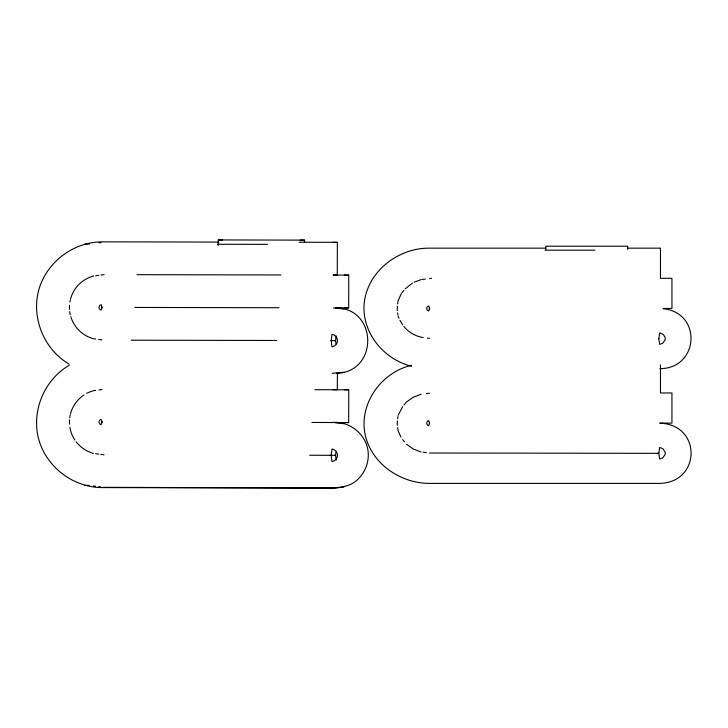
<?xml version="1.0" encoding="UTF-8"?>
<svg xmlns="http://www.w3.org/2000/svg" width="728" height="728" viewBox="0 0 728 728"><rect width="100%" height="100%" fill="white"/><g stroke="black" fill="none" stroke-linecap="round" stroke-linejoin="round"><path stroke-width="1.09" d="M218.245 245.391L218.254 239.931L304.568 240.131L304.559 242.315M337.428 373.391L337.282 389.771L332.978 389.735M331.204 340.659L331.968 334.289A6.352 6.352 0 0 1 331.941 346.883L331.185 340.522M336.518 373.318C378.742 372.117 377.796 307.944 335.581 307.862L348.685 307.88L348.748 275.12L344.444 275.084M311.957 422.458L348.685 422.559L348.748 389.799L344.444 389.762M336.218 335.926L335.508 340.695L331.031 340.613M336.017 452.006L335.508 455.373L331.031 455.291M397.315 306.233L397.315 310.656M397.634 304.022L398.107 300.709L401.346 293.502M397.315 420.911L397.315 425.334M397.634 418.7L397.943 416.489M658.822 338.656L659.668 332.796L663.326 334.452L664.973 337.073A5.396 5.396 0 0 1 664.973 340.103L662.698 343.225L659.668 344.38L658.804 338.529M429.629 307.944L428.746 310.974C426.026 310.519 426.026 306.37 428.746 305.915L429.629 308.945M429.629 422.622L428.746 425.653C426.026 425.197 426.026 421.048 428.746 420.593L429.629 423.623M102.075 306.834L101.119 310.128A2.848 2.848 0 0 1 101.128 304.623L102.075 307.926M102.075 421.512L101.119 424.806A2.848 2.848 0 0 1 101.128 419.301L102.075 422.604M398.107 415.388L402.639 406.634M401.993 292.729L403.931 290.408M405.223 288.861L412.394 283.156M403.931 405.087L406.515 401.993L413.24 397.242L421.075 394.257M69.278 365.238C44.235 379.816 31.313 410.856 38.602 438.893C46.201 466.848 72.836 487.369 101.802 487.587L331.149 488.033C341.032 487.533 351.56 486.413 358.631 478.514C364.701 472.426 368.231 463.964 368.277 455.364C368.778 436.545 350.932 420.657 332.35 422.513M218.682 242.069L102.057 241.842C73.091 241.951 46.374 262.371 38.666 290.29C31.268 318.3 44.071 349.385 69.051 364.064M414.214 282.191L421.075 279.579M411.466 365.292C379.861 372.709 356.711 406.706 366.184 438.729C374.474 465.765 401.756 483.283 429.484 483.41L658.831 483.41C701.046 483.265 702.247 424.588 659.905 423.186M343.935 486.968L335.453 488.069L103.977 487.332M98.935 242.843L101.055 242.57M95.696 275.712L98.862 275.302M100.974 275.029L104.14 274.62M95.696 390.39L93.584 390.663A32.478 32.478 0 0 0 86.668 393.384M98.862 389.981L102.029 389.571M422.131 279.452L425.298 279.07M429.52 278.56L431.631 278.296M426.353 393.621L429.52 393.238M332.223 373.282L343.935 372.29M334.443 340.622L335.553 340.686L336.008 343.916M659.905 368.668C699.062 368.559 702.438 312.676 663.108 308.699M330.139 455.264L331.222 455.328L331.941 461.561A6.352 6.352 0 0 0 331.968 448.967L331.204 455.337L309.682 455.228M334.443 455.3L335.553 455.364L336.2 460.005M657.766 453.262L658.858 453.326L659.668 459.059L662.698 457.903L664.973 454.782A5.396 5.396 0 0 0 664.973 451.751L662.698 448.63L659.668 447.474L658.822 453.335L429.52 453.007M546.109 248.157L429.484 248.157C396.396 247.757 364.1 274.21 363.945 308.445C364.255 335.899 385.33 359.659 411.466 366.275M627.636 248.157L660.469 248.157L660.469 278.296L671.944 278.296L671.944 308.445L663.208 308.445M545.045 250.177L594.967 250.177M659.923 423.123L671.944 423.123L671.944 392.974L660.469 392.974L660.469 364.855M299.072 242.233L337.346 242.333L337.282 275.093L332.978 275.057L348.748 275.12M217.563 244.262L267.476 244.362M136.991 274.684L280.871 274.957M134.689 307.444L279.006 307.716M131.231 340.194L276.713 340.486M314.851 389.708L348.748 389.799M300.173 240.094L304.568 240.131M218.254 239.931L222.659 239.967M333.042 242.297L337.346 242.333M85.094 244.044L89.389 244.08M344.38 307.844L348.685 307.88M344.053 308.99L333.415 307.971M344.38 422.522L348.685 422.559M344.053 423.669L335.553 422.786M84.848 485.321L89.144 485.358M423.186 337.565C415.806 336.345 408.526 332.478 403.931 326.481M427.409 338.074L429.52 338.329M423.186 452.243L426.353 452.625M95.568 339.021L93.457 338.738A32.478 32.478 0 0 1 70.825 316.735M98.735 339.439L101.902 339.867M95.568 453.699L98.735 454.117M100.846 454.399L104.013 454.827M93.384 485.922L95.505 486.204M98.68 486.632L100.801 486.914M421.075 451.988L413.24 449.003L406.515 444.253M402.639 324.934L399.954 320.302M402.639 439.612L404.577 441.932M398.107 316.18L399.035 318.236M400.882 437.037L398.107 430.858L397.634 427.545M397.634 312.867L397.943 315.078M627.654 249.422L627.654 246.191L545.736 246.191L545.736 249.422M70.279 314.696A32.478 32.478 0 0 1 69.715 311.557M69.515 309.427A32.478 32.478 0 0 1 69.515 305.196M69.888 302.02A32.478 32.478 0 0 1 70.307 299.927M70.57 298.908A32.478 32.478 0 0 1 93.584 275.985M93.457 453.417A32.478 32.478 0 0 1 76.122 441.778M74.884 440.04A32.478 32.478 0 0 1 69.87 427.291M69.515 424.106A32.478 32.478 0 0 1 69.515 419.874M69.733 417.754A32.478 32.478 0 0 1 70.307 414.605M70.57 413.586A32.478 32.478 0 0 1 83.948 395.004"/></g></svg>
